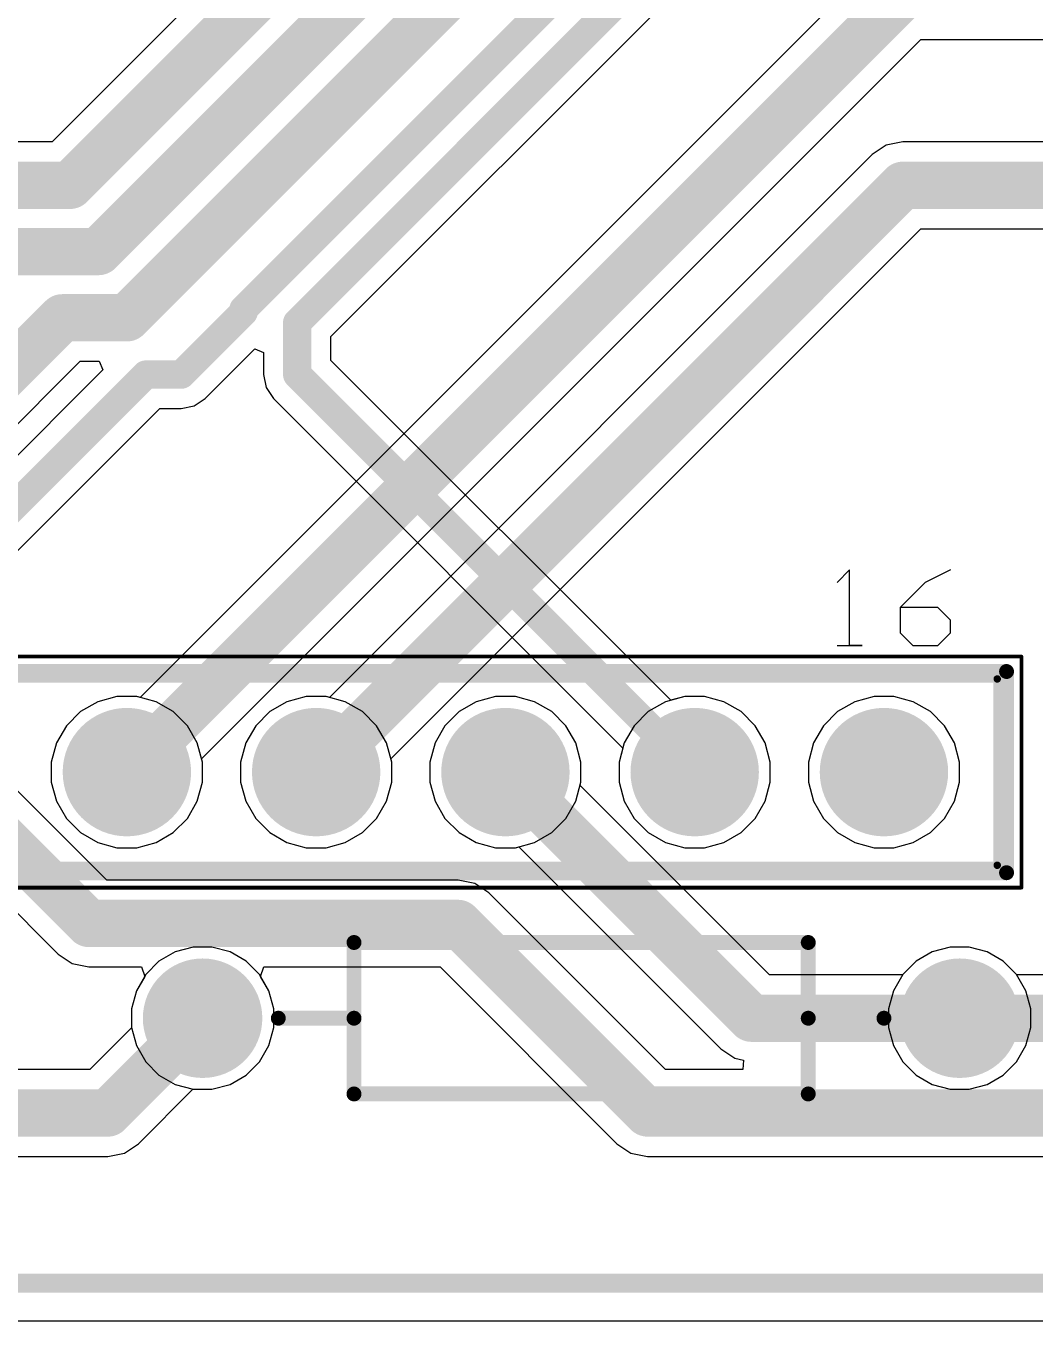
# Model space of a CAD drawing. Header units: millimetres. Extents: x 1.79 to 6.42, y 2.45 to 4.75.
# Drawn here: x 5.077 to 5.61, y 2.45 to 3.134 of the extents above; entities that cross this region are included whole.
import ezdxf

# ---------------------------------------------------------------- set-up
doc = ezdxf.new("R2010")
doc.units = ezdxf.units.MM
doc.header["$MEASUREMENT"] = 0
for name, color, linetype in [('BottomLayer', 5, 'Continuous'), ('BottomSolder', 6, 'Continuous'), ('Mechanical13', 56, 'Continuous'), ('Mechanical15', 56, 'Continuous'), ('MultiLayer', 9, 'Continuous'), ('PadHoleLayer', 156, 'Continuous'), ('TopLayer', 1, 'Continuous'), ('TopOverlay', 2, 'Continuous'), ('TopSolder', 216, 'Continuous')]:
    doc.layers.add(name, color=color, linetype=linetype)

# ---------------------------------------------------------------- blocks, each defined once
blk = doc.blocks.new('AXIAL_0_4_8')
at = {"layer": 'BottomLayer', "const_width": 0.02756}
for points in [[(-0.21378, 0, 1), (-0.18622, 0, 1)], [(0.18622, 0, 1), (0.21378, 0, 1)]]:
    blk.add_lwpolyline(points, format="xyb", close=True, dxfattribs=at)
at = {"layer": 'BottomSolder', "const_width": 0.03156}
for points in [[(-0.21578, 0, 1), (-0.18422, 0, 1)], [(0.18422, 0, 1), (0.21578, 0, 1)]]:
    blk.add_lwpolyline(points, format="xyb", close=True, dxfattribs=at)
at = {"layer": 'MultiLayer', "const_width": 0.02756}
for points in [[(-0.21378, 0, 1), (-0.18622, 0, 1)], [(0.18622, 0, 1), (0.21378, 0, 1)]]:
    blk.add_lwpolyline(points, format="xyb", close=True, dxfattribs=at)
at = {"layer": 'PadHoleLayer', "const_width": 0.01673}
for points in [[(-0.20837, 0, 1), (-0.19163, 0, 1)], [(0.19163, 0, 1), (0.20837, 0, 1)]]:
    blk.add_lwpolyline(points, format="xyb", close=True, dxfattribs=at)
at = {"layer": 'TopLayer', "const_width": 0.02756}
for points in [[(-0.21378, 0, 1), (-0.18622, 0, 1)], [(0.18622, 0, 1), (0.21378, 0, 1)]]:
    blk.add_lwpolyline(points, format="xyb", close=True, dxfattribs=at)
at = {"layer": 'TopOverlay', "const_width": 0.00787}
for points in [[(-0.12, 0.04), (-0.12, -0.04)], [(0.12, 0.04), (-0.12, 0.04)], [(0.12, 0.04), (0.12, -0.04)], [(-0.12, 0), (-0.16, 0)], [(0.16, 0), (0.12, 0)], [(0.12, -0.04), (-0.12, -0.04)]]:
    blk.add_lwpolyline(points, dxfattribs=at)
at = {"layer": 'TopOverlay', "const_width": 0.00394}
for points in [[(-0.12197, 0.04, 1), (-0.11803, 0.04, 1)], [(-0.12197, 0.04, 1), (-0.11803, 0.04, 1)], [(0.11803, 0.04, 1), (0.12197, 0.04, 1)], [(0.11803, 0.04, 1), (0.12197, 0.04, 1)], [(-0.16197, 0, 1), (-0.15803, 0, 1)], [(-0.12197, 0, 1), (-0.11803, 0, 1)], [(0.11803, 0, 1), (0.12197, 0, 1)], [(0.15803, 0, 1), (0.16197, 0, 1)], [(-0.12197, -0.04, 1), (-0.11803, -0.04, 1)], [(-0.12197, -0.04, 1), (-0.11803, -0.04, 1)], [(0.11803, -0.04, 1), (0.12197, -0.04, 1)], [(0.11803, -0.04, 1), (0.12197, -0.04, 1)]]:
    blk.add_lwpolyline(points, format="xyb", close=True, dxfattribs=at)
at = {"layer": 'TopSolder', "const_width": 0.03156}
for points in [[(-0.21578, 0, 1), (-0.18422, 0, 1)], [(0.18422, 0, 1), (0.21578, 0, 1)]]:
    blk.add_lwpolyline(points, format="xyb", close=True, dxfattribs=at)
blk = doc.blocks.new('61301611821_16')
at = {"layer": 'BottomLayer', "const_width": 0.02992}
for points in [[(0.33504, 0, 1), (0.36496, 0, 1)], [(0.43504, 0, 1), (0.46496, 0, 1)], [(0.53504, 0, 1), (0.56496, 0, 1)], [(0.63504, 0, 1), (0.66496, 0, 1)], [(0.73504, 0, 1), (0.76496, 0, 1)]]:
    blk.add_lwpolyline(points, format="xyb", close=True, dxfattribs=at)
at = {"layer": 'BottomSolder', "const_width": 0.03392}
for points in [[(0.33304, 0, 1), (0.36696, 0, 1)], [(0.43304, 0, 1), (0.46696, 0, 1)], [(0.53304, 0, 1), (0.56696, 0, 1)], [(0.63304, 0, 1), (0.66696, 0, 1)], [(0.73304, 0, 1), (0.76696, 0, 1)]]:
    blk.add_lwpolyline(points, format="xyb", close=True, dxfattribs=at)
at = {"layer": 'Mechanical13', "const_width": 0.00394}
for points in [[(-0.80984, 0.04921), (0.80984, 0.04921)], [(0.80984, -0.04921), (0.80984, 0.04921)], [(-0.80984, -0.04921), (0.80984, -0.04921)]]:
    blk.add_lwpolyline(points, dxfattribs=at)
at = {"layer": 'Mechanical13', "const_width": 0.00197}
for points in [[(0.80886, 0.04921, 1), (0.81083, 0.04921, 1)], [(0.80886, 0.04921, 1), (0.81083, 0.04921, 1)], [(0.80886, -0.04921, 1), (0.81083, -0.04921, 1)], [(0.80886, -0.04921, 1), (0.81083, -0.04921, 1)]]:
    blk.add_lwpolyline(points, format="xyb", close=True, dxfattribs=at)
at = {"layer": 'Mechanical15', "const_width": 0.00197}
for points in [[(-0.82264, 0.06102), (0.82264, 0.06102)], [(0.82264, -0.06102), (0.82264, 0.06102)], [(-0.82264, -0.06102), (0.82264, -0.06102)]]:
    blk.add_lwpolyline(points, dxfattribs=at)
at = {"layer": 'Mechanical15', "const_width": 0.000984}
for points in [[(0.82215, 0.06102, 1), (0.82313, 0.06102, 1)], [(0.82215, 0.06102, 1), (0.82313, 0.06102, 1)], [(0.82215, -0.06102, 1), (0.82313, -0.06102, 1)], [(0.82215, -0.06102, 1), (0.82313, -0.06102, 1)]]:
    blk.add_lwpolyline(points, format="xyb", close=True, dxfattribs=at)
at = {"layer": 'MultiLayer', "const_width": 0.02992}
for points in [[(0.33504, 0, 1), (0.36496, 0, 1)], [(0.43504, 0, 1), (0.46496, 0, 1)], [(0.53504, 0, 1), (0.56496, 0, 1)], [(0.63504, 0, 1), (0.66496, 0, 1)], [(0.73504, 0, 1), (0.76496, 0, 1)]]:
    blk.add_lwpolyline(points, format="xyb", close=True, dxfattribs=at)
at = {"layer": 'PadHoleLayer', "const_width": 0.02008}
for points in [[(0.33996, 0, 1), (0.36004, 0, 1)], [(0.43996, 0, 1), (0.46004, 0, 1)], [(0.53996, 0, 1), (0.56004, 0, 1)], [(0.63996, 0, 1), (0.66004, 0, 1)], [(0.73996, 0, 1), (0.76004, 0, 1)]]:
    blk.add_lwpolyline(points, format="xyb", close=True, dxfattribs=at)
at = {"layer": 'TopLayer', "const_width": 0.02992}
for points in [[(0.33504, 0, 1), (0.36496, 0, 1)], [(0.43504, 0, 1), (0.46496, 0, 1)], [(0.53504, 0, 1), (0.56496, 0, 1)], [(0.63504, 0, 1), (0.66496, 0, 1)], [(0.73504, 0, 1), (0.76496, 0, 1)]]:
    blk.add_lwpolyline(points, format="xyb", close=True, dxfattribs=at)
at = {"layer": 'TopOverlay'}
for p, q in [((0.73186, 0.10692), (0.7252, 0.10025)), ((0.73186, 0.06693), (0.73186, 0.10692)), ((0.78518, 0.10692), (0.77185, 0.10025)), ((0.77185, 0.10025), (0.75852, 0.08692)), ((0.75852, 0.08692), (0.75852, 0.07359)), ((0.77851, 0.08692), (0.75852, 0.08692)), ((0.78518, 0.08026), (0.77851, 0.08692)), ((0.78518, 0.07359), (0.78518, 0.08026)), ((0.75852, 0.07359), (0.76518, 0.06693)), ((0.77851, 0.06693), (0.78518, 0.07359)), ((0.7252, 0.06693), (0.73853, 0.06693)), ((0.73853, 0.06693), (0.73186, 0.06693)), ((0.76518, 0.06693), (0.77851, 0.06693))]:
    blk.add_line(p, q, dxfattribs=at)
at = {"layer": 'TopOverlay', "const_width": 0.00787}
for points in [[(-0.81476, 0.05315), (0.81476, 0.05315)], [(0.81476, -0.05315), (0.81476, 0.05315)], [(-0.81476, -0.05315), (0.81476, -0.05315)]]:
    blk.add_lwpolyline(points, dxfattribs=at)
at = {"layer": 'TopOverlay', "const_width": 0.00394}
for points in [[(0.8128, 0.05315, 1), (0.81673, 0.05315, 1)], [(0.8128, 0.05315, 1), (0.81673, 0.05315, 1)], [(0.8128, -0.05315, 1), (0.81673, -0.05315, 1)], [(0.8128, -0.05315, 1), (0.81673, -0.05315, 1)]]:
    blk.add_lwpolyline(points, format="xyb", close=True, dxfattribs=at)
at = {"layer": 'TopSolder', "const_width": 0.03392}
for points in [[(0.33304, 0, 1), (0.36696, 0, 1)], [(0.43304, 0, 1), (0.46696, 0, 1)], [(0.53304, 0, 1), (0.56696, 0, 1)], [(0.63304, 0, 1), (0.66696, 0, 1)], [(0.73304, 0, 1), (0.76696, 0, 1)]]:
    blk.add_lwpolyline(points, format="xyb", close=True, dxfattribs=at)

msp = doc.modelspace()

# ---------------------------------------------------------------- linework, layer by layer
at = {"layer": 'BottomLayer'}
for p, q in [((5.84, 3.82244), (5.0905, 3.07294)), ((5.23784, 2.97011), (5.63739, 3.36966)), ((5.0905, 3.07294), (5, 3.07294)), ((5.23784, 2.95739), (5.23784, 2.97011)), ((5.17133, 2.93738), (5.19754, 2.96359)), ((5.19754, 2.96359), (5.20216, 2.96168)), ((4.93285, 2.78454), (5.10537, 2.95706)), ((5.10537, 2.95706), (5.11529, 2.95706)), ((5.11529, 2.95706), (5.11721, 2.95244)), ((5.20216, 2.96168), (5.20216, 2.95)), ((5.41731, 2.77793), (5.23784, 2.95739)), ((5.11721, 2.95244), (4.94269, 2.77793)), ((5.20216, 2.95), (5.20352, 2.94317)), ((5.20352, 2.94317), (5.20738, 2.93738)), ((5.16554, 2.93352), (5.17133, 2.93738)), ((5.20738, 2.93738), (5.39207, 2.75269)), ((4.96793, 2.75269), (5.14739, 2.93216)), ((5.14739, 2.93216), (5.15871, 2.93216)), ((5.15871, 2.93216), (5.16554, 2.93352)), ((5.12474, 2.77992), (5.11459, 2.7772)), ((5.13526, 2.77992), (5.12474, 2.77992)), ((5.14541, 2.7772), (5.13526, 2.77992)), ((5.22474, 2.77992), (5.21459, 2.7772)), ((5.23526, 2.77992), (5.22474, 2.77992)), ((5.24541, 2.7772), (5.23526, 2.77992)), ((5.32474, 2.77992), (5.31459, 2.7772)), ((5.33526, 2.77992), (5.32474, 2.77992)), ((5.34541, 2.7772), (5.33526, 2.77992)), ((5.42474, 2.77992), (5.41731, 2.77793)), ((5.43526, 2.77992), (5.42474, 2.77992)), ((5.44541, 2.7772), (5.43526, 2.77992)), ((5.52474, 2.77992), (5.51459, 2.7772)), ((5.53526, 2.77992), (5.52474, 2.77992)), ((5.54541, 2.7772), (5.53526, 2.77992)), ((5.10549, 2.77194), (5.09806, 2.76451)), ((5.11459, 2.7772), (5.10549, 2.77194)), ((5.15451, 2.77194), (5.14541, 2.7772)), ((5.16194, 2.76451), (5.15451, 2.77194)), ((5.20549, 2.77194), (5.19806, 2.76451)), ((5.21459, 2.7772), (5.20549, 2.77194)), ((5.25451, 2.77194), (5.24541, 2.7772)), ((5.26194, 2.76451), (5.25451, 2.77194)), ((5.30549, 2.77194), (5.29806, 2.76451)), ((5.31459, 2.7772), (5.30549, 2.77194)), ((5.35451, 2.77194), (5.34541, 2.7772)), ((5.36194, 2.76451), (5.35451, 2.77194)), ((5.45451, 2.77194), (5.44541, 2.7772)), ((5.46194, 2.76451), (5.45451, 2.77194)), ((5.50549, 2.77194), (5.49806, 2.76451)), ((5.51459, 2.7772), (5.50549, 2.77194)), ((5.55451, 2.77194), (5.54541, 2.7772)), ((5.56194, 2.76451), (5.55451, 2.77194)), ((5.09806, 2.76451), (5.0928, 2.75541)), ((5.1672, 2.75541), (5.16194, 2.76451)), ((5.19806, 2.76451), (5.1928, 2.75541)), ((5.2672, 2.75541), (5.26194, 2.76451)), ((5.29806, 2.76451), (5.2928, 2.75541)), ((5.3672, 2.75541), (5.36194, 2.76451)), ((5.4672, 2.75541), (5.46194, 2.76451)), ((5.49806, 2.76451), (5.4928, 2.75541)), ((5.5672, 2.75541), (5.56194, 2.76451)), ((5.0928, 2.75541), (5.09008, 2.74526)), ((5.16992, 2.74526), (5.1672, 2.75541)), ((5.1928, 2.75541), (5.19008, 2.74526)), ((5.26992, 2.74526), (5.2672, 2.75541)), ((5.2928, 2.75541), (5.29008, 2.74526)), ((5.36992, 2.74526), (5.3672, 2.75541)), ((5.39207, 2.75269), (5.39008, 2.74526)), ((5.46992, 2.74526), (5.4672, 2.75541)), ((5.4928, 2.75541), (5.49008, 2.74526)), ((5.56992, 2.74526), (5.5672, 2.75541)), ((5.09008, 2.74526), (5.09008, 2.73474)), ((5.16992, 2.73474), (5.16992, 2.74526)), ((5.19008, 2.74526), (5.19008, 2.73474)), ((5.26992, 2.73474), (5.26992, 2.74526)), ((5.29008, 2.74526), (5.29008, 2.73474)), ((5.36992, 2.73474), (5.36992, 2.74526)), ((5.39008, 2.74526), (5.39008, 2.73474)), ((5.46992, 2.73474), (5.46992, 2.74526)), ((5.49008, 2.74526), (5.49008, 2.73474)), ((5.56992, 2.73474), (5.56992, 2.74526)), ((5.11944, 2.683), (5.06945, 2.73299)), ((5.09008, 2.73474), (5.0928, 2.72459)), ((5.1672, 2.72459), (5.16992, 2.73474)), ((5.19008, 2.73474), (5.1928, 2.72459)), ((5.2672, 2.72459), (5.26992, 2.73474)), ((5.29008, 2.73474), (5.2928, 2.72459)), ((5.36945, 2.73299), (5.36992, 2.73474)), ((5.4695, 2.63294), (5.36945, 2.73299)), ((5.39008, 2.73474), (5.3928, 2.72459)), ((5.4672, 2.72459), (5.46992, 2.73474)), ((5.49008, 2.73474), (5.4928, 2.72459)), ((5.5672, 2.72459), (5.56992, 2.73474)), ((5.0928, 2.72459), (5.09806, 2.71549)), ((5.16194, 2.71549), (5.1672, 2.72459)), ((5.1928, 2.72459), (5.19806, 2.71549)), ((5.26194, 2.71549), (5.2672, 2.72459)), ((5.2928, 2.72459), (5.29806, 2.71549)), ((5.3928, 2.72459), (5.39806, 2.71549)), ((5.46194, 2.71549), (5.4672, 2.72459)), ((5.4928, 2.72459), (5.49806, 2.71549)), ((5.56194, 2.71549), (5.5672, 2.72459)), ((5.09806, 2.71549), (5.10549, 2.70806)), ((5.15451, 2.70806), (5.16194, 2.71549)), ((5.19806, 2.71549), (5.20549, 2.70806)), ((5.25451, 2.70806), (5.26194, 2.71549)), ((5.29806, 2.71549), (5.30549, 2.70806)), ((5.39806, 2.71549), (5.40549, 2.70806)), ((5.45451, 2.70806), (5.46194, 2.71549)), ((5.49806, 2.71549), (5.50549, 2.70806)), ((5.55451, 2.70806), (5.56194, 2.71549)), ((5.10549, 2.70806), (5.11459, 2.7028)), ((5.11459, 2.7028), (5.12474, 2.70008)), ((5.13526, 2.70008), (5.14541, 2.7028)), ((5.14541, 2.7028), (5.15451, 2.70806)), ((5.20549, 2.70806), (5.21459, 2.7028)), ((5.21459, 2.7028), (5.22474, 2.70008)), ((5.23526, 2.70008), (5.24541, 2.7028)), ((5.24541, 2.7028), (5.25451, 2.70806)), ((5.30549, 2.70806), (5.31459, 2.7028)), ((5.31459, 2.7028), (5.32474, 2.70008)), ((5.40549, 2.70806), (5.41459, 2.7028)), ((5.41459, 2.7028), (5.42474, 2.70008)), ((5.43526, 2.70008), (5.44541, 2.7028)), ((5.44541, 2.7028), (5.45451, 2.70806)), ((5.50549, 2.70806), (5.51459, 2.7028)), ((5.51459, 2.7028), (5.52474, 2.70008)), ((5.53526, 2.70008), (5.54541, 2.7028)), ((5.54541, 2.7028), (5.55451, 2.70806)), ((5.12474, 2.70008), (5.13526, 2.70008)), ((5.22474, 2.70008), (5.23526, 2.70008)), ((5.32474, 2.70008), (5.33526, 2.70008)), ((5.33526, 2.70008), (5.33701, 2.70055)), ((5.33701, 2.70055), (5.44378, 2.59378)), ((5.42474, 2.70008), (5.43526, 2.70008)), ((5.52474, 2.70008), (5.53526, 2.70008)), ((5.30499, 2.683), (5.11944, 2.683)), ((5.31377, 2.68125), (5.30499, 2.683)), ((5.05756, 2.68), (5.09372, 2.64384)), ((5.32121, 2.67628), (5.31377, 2.68125)), ((5.41461, 2.58288), (5.32121, 2.67628)), ((5.09372, 2.64384), (5.10116, 2.63886)), ((5.5555, 2.645), (5.54694, 2.64005)), ((5.56506, 2.64756), (5.5555, 2.645)), ((5.57494, 2.64756), (5.56506, 2.64756)), ((5.5845, 2.645), (5.57494, 2.64756)), ((5.59306, 2.64005), (5.5845, 2.645)), ((5.10116, 2.63886), (5.10994, 2.63712)), ((5.10994, 2.63712), (5.13764, 2.63712)), ((5.13764, 2.63712), (5.1394, 2.63212)), ((5.2006, 2.63212), (5.20236, 2.63712)), ((5.20236, 2.63712), (5.29549, 2.63712)), ((5.29549, 2.63712), (5.38889, 2.54372)), ((5.54694, 2.64005), (5.53995, 2.63306)), ((5.60005, 2.63306), (5.59306, 2.64005)), ((5.1394, 2.63212), (5.135, 2.6245)), ((5.205, 2.6245), (5.2006, 2.63212)), ((5.53988, 2.63294), (5.4695, 2.63294)), ((5.53995, 2.63306), (5.53988, 2.63294)), ((5.60012, 2.63294), (5.60005, 2.63306)), ((5.7505, 2.63294), (5.60012, 2.63294)), ((5.135, 2.6245), (5.13244, 2.61494)), ((5.20756, 2.61494), (5.205, 2.6245)), ((5.13244, 2.61494), (5.13244, 2.60506)), ((5.20756, 2.60506), (5.20756, 2.61494)), ((5.13248, 2.60492), (5.11044, 2.58288)), ((5.13244, 2.60506), (5.13248, 2.60492)), ((5.205, 2.5955), (5.20756, 2.60506)), ((5.20005, 2.58694), (5.205, 2.5955)), ((5.44378, 2.59378), (5.45122, 2.58881)), ((5.19306, 2.57995), (5.20005, 2.58694)), ((5.45122, 2.58881), (5.45586, 2.58788)), ((5.45586, 2.58788), (5.45537, 2.58288)), ((5.11044, 2.58288), (5.06236, 2.58288)), ((5.1845, 2.575), (5.19306, 2.57995)), ((5.45537, 2.58288), (5.41461, 2.58288)), ((5.17494, 2.57244), (5.1845, 2.575)), ((5.13616, 2.54372), (5.16492, 2.57248)), ((5.16492, 2.57248), (5.16506, 2.57244)), ((5.16506, 2.57244), (5.17494, 2.57244)), ((5.11994, 2.537), (5.12872, 2.53875)), ((5.12872, 2.53875), (5.13616, 2.54372)), ((5.38889, 2.54372), (5.39633, 2.53875)), ((5.39633, 2.53875), (5.40511, 2.537)), ((4.75085, 2.537), (5.11994, 2.537)), ((5.40511, 2.537), (5.8016, 2.537)), ((6.15, 2.45), (3.4, 2.45))]:
    msp.add_line(p, q, dxfattribs=at)
for points, const_width in [([(5.1, 3.05), (5.9, 3.85)], 0.025), ([(5.115, 3.015), (5.75, 3.65)], 0.025), ([(5.13, 2.98), (5.7, 3.55)], 0.025), ([(5.19165, 2.98451), (5.61964, 3.4125)], 0.015), ([(5.22, 2.9775), (5.63, 3.3875)], 0.015), ([(5, 3.05), (5.1, 3.05)], 0.025), ([(5.0555, 3.015), (5.115, 3.015)], 0.025), ([(4.86253, 2.74667), (5.09587, 2.98)], 0.025), ([(5.09587, 2.98), (5.13, 2.98)], 0.025), ([(5.15871, 2.95), (5.19165, 2.98294)], 0.015), ([(5.19165, 2.98294), (5.19165, 2.98451)], 0.015), ([(5.22, 2.95), (5.22, 2.9775)], 0.015), ([(4.93, 2.74), (5.14, 2.95)], 0.015), ([(5.14, 2.95), (5.15871, 2.95)], 0.015), ([(5.22, 2.95), (5.43, 2.74)], 0.015), ([(5.03, 2.74), (5.10994, 2.66006)], 0.025), ([(5.33, 2.74), (5.46, 2.61)], 0.025), ([(5.10994, 2.66006), (5.30499, 2.66006)], 0.025), ([(5.30499, 2.66006), (5.40511, 2.55994)], 0.025), ([(5.11994, 2.55994), (5.17, 2.61)], 0.025), ([(5.46, 2.61), (5.57, 2.61)], 0.025), ([(5.57, 2.61), (5.76, 2.61)], 0.025), ([(4.75085, 2.55994), (5.11994, 2.55994)], 0.025), ([(5.40511, 2.55994), (5.8016, 2.55994)], 0.025)]:
    msp.add_lwpolyline(points, dxfattribs=dict(at, const_width=const_width))
for points, const_width in [([(5.09375, 3.05, 1), (5.10625, 3.05, 1)], 0.0125), ([(5.09375, 3.05, 1), (5.10625, 3.05, 1)], 0.0125), ([(5.10875, 3.015, 1), (5.12125, 3.015, 1)], 0.0125), ([(5.10875, 3.015, 1), (5.12125, 3.015, 1)], 0.0125), ([(5.08962, 2.98, 1), (5.10212, 2.98, 1)], 0.0125), ([(5.08962, 2.98, 1), (5.10212, 2.98, 1)], 0.0125), ([(5.12375, 2.98, 1), (5.13625, 2.98, 1)], 0.0125), ([(5.12375, 2.98, 1), (5.13625, 2.98, 1)], 0.0125), ([(5.1879, 2.98451, 1), (5.1954, 2.98451, 1)], 0.0075), ([(5.1879, 2.98451, 1), (5.1954, 2.98451, 1)], 0.0075), ([(5.1879, 2.98294, 1), (5.1954, 2.98294, 1)], 0.0075), ([(5.1879, 2.98294, 1), (5.1954, 2.98294, 1)], 0.0075), ([(5.21625, 2.9775, 1), (5.22375, 2.9775, 1)], 0.0075), ([(5.21625, 2.9775, 1), (5.22375, 2.9775, 1)], 0.0075), ([(5.13625, 2.95, 1), (5.14375, 2.95, 1)], 0.0075), ([(5.13625, 2.95, 1), (5.14375, 2.95, 1)], 0.0075), ([(5.15496, 2.95, 1), (5.16246, 2.95, 1)], 0.0075), ([(5.15496, 2.95, 1), (5.16246, 2.95, 1)], 0.0075), ([(5.21625, 2.95, 1), (5.22375, 2.95, 1)], 0.0075), ([(5.21625, 2.95, 1), (5.22375, 2.95, 1)], 0.0075), ([(5.32375, 2.74, 1), (5.33625, 2.74, 1)], 0.0125), ([(5.42625, 2.74, 1), (5.43375, 2.74, 1)], 0.0075), ([(5.10369, 2.66006, 1), (5.11619, 2.66006, 1)], 0.0125), ([(5.10369, 2.66006, 1), (5.11619, 2.66006, 1)], 0.0125), ([(5.29874, 2.66006, 1), (5.31124, 2.66006, 1)], 0.0125), ([(5.29874, 2.66006, 1), (5.31124, 2.66006, 1)], 0.0125), ([(5.16375, 2.61, 1), (5.17625, 2.61, 1)], 0.0125), ([(5.45375, 2.61, 1), (5.46625, 2.61, 1)], 0.0125), ([(5.45375, 2.61, 1), (5.46625, 2.61, 1)], 0.0125), ([(5.56375, 2.61, 1), (5.57625, 2.61, 1)], 0.0125), ([(5.56375, 2.61, 1), (5.57625, 2.61, 1)], 0.0125), ([(5.11369, 2.55994, 1), (5.12619, 2.55994, 1)], 0.0125), ([(5.11369, 2.55994, 1), (5.12619, 2.55994, 1)], 0.0125), ([(5.39886, 2.55994, 1), (5.41136, 2.55994, 1)], 0.0125), ([(5.39886, 2.55994, 1), (5.41136, 2.55994, 1)], 0.0125)]:
    msp.add_lwpolyline(points, format="xyb", close=True, dxfattribs=dict(at, const_width=const_width))
at = {"layer": 'TopLayer'}
for p, q in [((5.52378, 3.16622), (5.13701, 2.77945)), ((5.16945, 2.74701), (5.5495, 3.12706)), ((5.5495, 3.12706), (5.86715, 3.12706)), ((5.54, 3.07294), (5.53122, 3.07119)), ((5.86715, 3.07294), (5.54, 3.07294)), ((5.52378, 3.06622), (5.23701, 2.77945)), ((5.53122, 3.07119), (5.52378, 3.06622)), ((5.26945, 2.74701), (5.5495, 3.02706)), ((5.5495, 3.02706), (5.86715, 3.02706)), ((5.12474, 2.77992), (5.11459, 2.7772)), ((5.13526, 2.77992), (5.12474, 2.77992)), ((5.13701, 2.77945), (5.13526, 2.77992)), ((5.22474, 2.77992), (5.21459, 2.7772)), ((5.23526, 2.77992), (5.22474, 2.77992)), ((5.23701, 2.77945), (5.23526, 2.77992)), ((5.32474, 2.77992), (5.31459, 2.7772)), ((5.33526, 2.77992), (5.32474, 2.77992)), ((5.34541, 2.7772), (5.33526, 2.77992)), ((5.42474, 2.77992), (5.41459, 2.7772)), ((5.43526, 2.77992), (5.42474, 2.77992)), ((5.44541, 2.7772), (5.43526, 2.77992)), ((5.52474, 2.77992), (5.51459, 2.7772)), ((5.53526, 2.77992), (5.52474, 2.77992)), ((5.54541, 2.7772), (5.53526, 2.77992)), ((5.10549, 2.77194), (5.09806, 2.76451)), ((5.11459, 2.7772), (5.10549, 2.77194)), ((5.20549, 2.77194), (5.19806, 2.76451)), ((5.21459, 2.7772), (5.20549, 2.77194)), ((5.30549, 2.77194), (5.29806, 2.76451)), ((5.31459, 2.7772), (5.30549, 2.77194)), ((5.35451, 2.77194), (5.34541, 2.7772)), ((5.36194, 2.76451), (5.35451, 2.77194)), ((5.40549, 2.77194), (5.39806, 2.76451)), ((5.41459, 2.7772), (5.40549, 2.77194)), ((5.45451, 2.77194), (5.44541, 2.7772)), ((5.46194, 2.76451), (5.45451, 2.77194)), ((5.50549, 2.77194), (5.49806, 2.76451)), ((5.51459, 2.7772), (5.50549, 2.77194)), ((5.55451, 2.77194), (5.54541, 2.7772)), ((5.56194, 2.76451), (5.55451, 2.77194)), ((5.09806, 2.76451), (5.0928, 2.75541)), ((5.19806, 2.76451), (5.1928, 2.75541)), ((5.29806, 2.76451), (5.2928, 2.75541)), ((5.3672, 2.75541), (5.36194, 2.76451)), ((5.39806, 2.76451), (5.3928, 2.75541)), ((5.4672, 2.75541), (5.46194, 2.76451)), ((5.49806, 2.76451), (5.4928, 2.75541)), ((5.5672, 2.75541), (5.56194, 2.76451)), ((5.0928, 2.75541), (5.09008, 2.74526)), ((5.1928, 2.75541), (5.19008, 2.74526)), ((5.2928, 2.75541), (5.29008, 2.74526)), ((5.36992, 2.74526), (5.3672, 2.75541)), ((5.3928, 2.75541), (5.39008, 2.74526)), ((5.46992, 2.74526), (5.4672, 2.75541)), ((5.4928, 2.75541), (5.49008, 2.74526)), ((5.56992, 2.74526), (5.5672, 2.75541)), ((5.09008, 2.74526), (5.09008, 2.73474)), ((5.16992, 2.74526), (5.16945, 2.74701)), ((5.16992, 2.73474), (5.16992, 2.74526)), ((5.19008, 2.74526), (5.19008, 2.73474)), ((5.26992, 2.74526), (5.26945, 2.74701)), ((5.26992, 2.73474), (5.26992, 2.74526)), ((5.29008, 2.74526), (5.29008, 2.73474)), ((5.36992, 2.73474), (5.36992, 2.74526)), ((5.39008, 2.74526), (5.39008, 2.73474)), ((5.46992, 2.73474), (5.46992, 2.74526)), ((5.49008, 2.74526), (5.49008, 2.73474)), ((5.56992, 2.73474), (5.56992, 2.74526)), ((5.09008, 2.73474), (5.0928, 2.72459)), ((5.1672, 2.72459), (5.16992, 2.73474)), ((5.19008, 2.73474), (5.1928, 2.72459)), ((5.2672, 2.72459), (5.26992, 2.73474)), ((5.29008, 2.73474), (5.2928, 2.72459)), ((5.3672, 2.72459), (5.36992, 2.73474)), ((5.39008, 2.73474), (5.3928, 2.72459)), ((5.4672, 2.72459), (5.46992, 2.73474)), ((5.49008, 2.73474), (5.4928, 2.72459)), ((5.5672, 2.72459), (5.56992, 2.73474)), ((5.0928, 2.72459), (5.09806, 2.71549)), ((5.16194, 2.71549), (5.1672, 2.72459)), ((5.1928, 2.72459), (5.19806, 2.71549)), ((5.26194, 2.71549), (5.2672, 2.72459)), ((5.2928, 2.72459), (5.29806, 2.71549)), ((5.36194, 2.71549), (5.3672, 2.72459)), ((5.3928, 2.72459), (5.39806, 2.71549)), ((5.46194, 2.71549), (5.4672, 2.72459)), ((5.4928, 2.72459), (5.49806, 2.71549)), ((5.56194, 2.71549), (5.5672, 2.72459)), ((5.09806, 2.71549), (5.10549, 2.70806)), ((5.15451, 2.70806), (5.16194, 2.71549)), ((5.19806, 2.71549), (5.20549, 2.70806)), ((5.25451, 2.70806), (5.26194, 2.71549)), ((5.29806, 2.71549), (5.30549, 2.70806)), ((5.35451, 2.70806), (5.36194, 2.71549)), ((5.39806, 2.71549), (5.40549, 2.70806)), ((5.45451, 2.70806), (5.46194, 2.71549)), ((5.49806, 2.71549), (5.50549, 2.70806)), ((5.55451, 2.70806), (5.56194, 2.71549)), ((5.10549, 2.70806), (5.11459, 2.7028)), ((5.11459, 2.7028), (5.12474, 2.70008)), ((5.13526, 2.70008), (5.14541, 2.7028)), ((5.14541, 2.7028), (5.15451, 2.70806)), ((5.20549, 2.70806), (5.21459, 2.7028)), ((5.21459, 2.7028), (5.22474, 2.70008)), ((5.23526, 2.70008), (5.24541, 2.7028)), ((5.24541, 2.7028), (5.25451, 2.70806)), ((5.30549, 2.70806), (5.31459, 2.7028)), ((5.31459, 2.7028), (5.32474, 2.70008)), ((5.33526, 2.70008), (5.34541, 2.7028)), ((5.34541, 2.7028), (5.35451, 2.70806)), ((5.40549, 2.70806), (5.41459, 2.7028)), ((5.41459, 2.7028), (5.42474, 2.70008)), ((5.43526, 2.70008), (5.44541, 2.7028)), ((5.44541, 2.7028), (5.45451, 2.70806)), ((5.50549, 2.70806), (5.51459, 2.7028)), ((5.51459, 2.7028), (5.52474, 2.70008)), ((5.53526, 2.70008), (5.54541, 2.7028)), ((5.54541, 2.7028), (5.55451, 2.70806)), ((5.12474, 2.70008), (5.13526, 2.70008)), ((5.22474, 2.70008), (5.23526, 2.70008)), ((5.32474, 2.70008), (5.33526, 2.70008)), ((5.42474, 2.70008), (5.43526, 2.70008)), ((5.52474, 2.70008), (5.53526, 2.70008)), ((5.1555, 2.645), (5.14694, 2.64005)), ((5.16506, 2.64756), (5.1555, 2.645)), ((5.17494, 2.64756), (5.16506, 2.64756)), ((5.1845, 2.645), (5.17494, 2.64756)), ((5.19306, 2.64005), (5.1845, 2.645)), ((5.5555, 2.645), (5.54694, 2.64005)), ((5.56506, 2.64756), (5.5555, 2.645)), ((5.57494, 2.64756), (5.56506, 2.64756)), ((5.5845, 2.645), (5.57494, 2.64756)), ((5.59306, 2.64005), (5.5845, 2.645)), ((5.14694, 2.64005), (5.13995, 2.63306)), ((5.20005, 2.63306), (5.19306, 2.64005)), ((5.54694, 2.64005), (5.53995, 2.63306)), ((5.60005, 2.63306), (5.59306, 2.64005)), ((5.13995, 2.63306), (5.135, 2.6245)), ((5.205, 2.6245), (5.20005, 2.63306)), ((5.53995, 2.63306), (5.535, 2.6245)), ((5.605, 2.6245), (5.60005, 2.63306)), ((5.135, 2.6245), (5.13244, 2.61494)), ((5.20756, 2.61494), (5.205, 2.6245)), ((5.535, 2.6245), (5.53244, 2.61494)), ((5.60756, 2.61494), (5.605, 2.6245)), ((5.13244, 2.61494), (5.13244, 2.60506)), ((5.20756, 2.60506), (5.20756, 2.61494)), ((5.53244, 2.61494), (5.53244, 2.60506)), ((5.60756, 2.60506), (5.60756, 2.61494)), ((5.13244, 2.60506), (5.135, 2.5955)), ((5.205, 2.5955), (5.20756, 2.60506)), ((5.53244, 2.60506), (5.535, 2.5955)), ((5.605, 2.5955), (5.60756, 2.60506)), ((5.135, 2.5955), (5.13995, 2.58694)), ((5.20005, 2.58694), (5.205, 2.5955)), ((5.535, 2.5955), (5.53995, 2.58694)), ((5.60005, 2.58694), (5.605, 2.5955)), ((5.13995, 2.58694), (5.14694, 2.57995)), ((5.19306, 2.57995), (5.20005, 2.58694)), ((5.53995, 2.58694), (5.54694, 2.57995)), ((5.59306, 2.57995), (5.60005, 2.58694)), ((5.14694, 2.57995), (5.1555, 2.575)), ((5.1845, 2.575), (5.19306, 2.57995)), ((5.54694, 2.57995), (5.5555, 2.575)), ((5.5845, 2.575), (5.59306, 2.57995)), ((5.1555, 2.575), (5.16506, 2.57244)), ((5.17494, 2.57244), (5.1845, 2.575)), ((5.5555, 2.575), (5.56506, 2.57244)), ((5.57494, 2.57244), (5.5845, 2.575)), ((5.16506, 2.57244), (5.17494, 2.57244)), ((5.56506, 2.57244), (5.57494, 2.57244)), ((6.15, 2.45), (3.4, 2.45))]:
    msp.add_line(p, q, dxfattribs=at)
at = {"layer": 'TopLayer', "const_width": 0.025}
for points in [[(5.13, 2.74), (5.54, 3.15)], [(5.23, 2.74), (5.54, 3.05)], [(5.54, 3.05), (5.9, 3.05)]]:
    msp.add_lwpolyline(points, dxfattribs=at)
at = {"layer": 'TopLayer', "const_width": 0.0125}
for points in [[(5.53375, 3.05, 1), (5.54625, 3.05, 1)], [(5.53375, 3.05, 1), (5.54625, 3.05, 1)], [(5.12375, 2.74, 1), (5.13625, 2.74, 1)], [(5.22375, 2.74, 1), (5.23625, 2.74, 1)]]:
    msp.add_lwpolyline(points, format="xyb", close=True, dxfattribs=at)
at = {"layer": 'TopOverlay', "const_width": 0.01}
msp.add_lwpolyline([(3.47, 2.47), (6.13, 2.47)], dxfattribs=at)

# ---------------------------------------------------------------- block references
msp.add_blockref('61301611821_16', (4.78, 2.74))
at = {"rotation": 180}
msp.add_blockref('AXIAL_0_4_8', (5.37, 2.61), dxfattribs=at)

doc.saveas('drawing.dxf')
